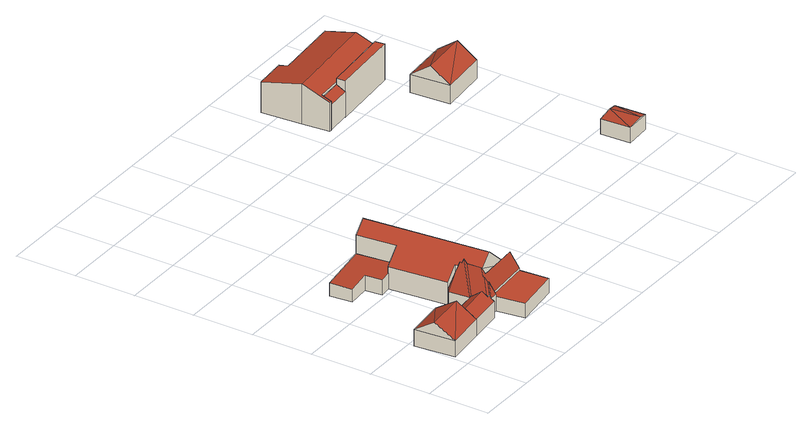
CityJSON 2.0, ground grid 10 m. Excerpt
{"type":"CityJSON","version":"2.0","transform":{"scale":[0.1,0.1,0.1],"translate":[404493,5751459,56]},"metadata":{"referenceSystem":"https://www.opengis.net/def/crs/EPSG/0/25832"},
"CityObjects":{
"building1":{"type":"Building","attributes":{"Gemeindeschluessel":"05515000","Geometrietyp2DReferenz":"3000","function":"31001_2460"},"children":["building1-1","building1-2"]},
"building1-1":{"type":"BuildingPart","attributes":{"roofType":"3100","measuredHeight":4.85},"parents":["building1"],"geometry":[{"type":"Solid","lod":"2","boundaries":[[[[0,1,2,3]],[[4,5,6,7]],[[3,2,5,4]],[[4,8,3]],[[8,9,0]],[[0,3,8]],[[4,7,10,11,9]],[[9,8,4]],[[1,12,13,6,5,2]],[[1,0,14,12]],[[13,15,7,6]],[[12,14,15,13]],[[11,14,0,9]],[[7,15,10]],[[10,15,14,11]]]],"semantics":{"surfaces":[{"type":"WallSurface"},{"type":"RoofSurface"},{"type":"GroundSurface"},{"type":"ClosureSurface"}],"values":[[0,0,0,0,1,1,1,1,2,0,3,3,0,3,3]]}}]},
"building1-2":{"type":"BuildingPart","attributes":{"roofType":"3100","measuredHeight":3.98},"parents":["building1"],"geometry":[{"type":"Solid","lod":"2","boundaries":[[[[16,17,18,19]],[[20,21,17,16]],[[7,6,21,20]],[[22,23,12,14]],[[24,25,23,22]],[[26,27,25,24]],[[28,29,27,26]],[[30,31,29,28]],[[19,18,31,30]],[[24,22,14,11,32,26]],[[7,20,16,19,30,28,26,32]],[[17,21,6,13,12,23,25,27,29,31,18]],[[7,32,10]],[[6,7,15,13]],[[7,10,15]],[[10,32,11]],[[12,13,15,14]],[[15,10,11,14]]]],"semantics":{"surfaces":[{"type":"WallSurface"},{"type":"RoofSurface"},{"type":"GroundSurface"},{"type":"ClosureSurface"}],"values":[[0,0,0,0,0,0,0,0,0,1,1,2,0,3,3,0,3,3]]}}]},
"building2":{"type":"Building","attributes":{"Gemeindeschluessel":"05515000","Geometrietyp2DReferenz":"3000","function":"51009_1611","roofType":"2100","measuredHeight":2.85},"geometry":[{"type":"Solid","lod":"2","boundaries":[[[[33,34,35,36]],[[37,38,34,33]],[[39,40,38,37]],[[41,42,40,39]],[[43,44,42,41]],[[45,46,44,43]],[[47,48,46,45]],[[36,35,48,47]],[[45,43,41,39,37,33,36,47]],[[34,38,40,42,44,46,48,35]]]],"semantics":{"surfaces":[{"type":"WallSurface"},{"type":"RoofSurface"},{"type":"GroundSurface"}],"values":[[0,0,0,0,0,0,0,0,1,2]]}}]},
"building3":{"type":"Building","attributes":{"Gemeindeschluessel":"05515000","Geometrietyp2DReferenz":"3000","function":"51009_1610","roofType":"5000","measuredHeight":7.73},"geometry":[{"type":"Solid","lod":"2","boundaries":[[[[49,50,51,52]],[[53,54,50,49]],[[55,56,54,53]],[[57,58,56,55]],[[59,60,58,57]],[[61,62,60,59]],[[63,64,62,61]],[[65,66,64,63]],[[67,68,66,65]],[[69,70,68,67]],[[71,72,70,69]],[[73,74,72,71]],[[75,76,74,73]],[[77,78,76,75]],[[52,51,78,77]],[[79,80,81,77,75,82]],[[82,75,73,83]],[[84,85,83,73,71,86]],[[86,71,69,87]],[[87,69,67,88]],[[67,65,88]],[[86,87,88,65,63,84]],[[89,85,84,63,61,90]],[[61,59,90]],[[90,59,57,89]],[[83,85,89,57,55,82]],[[82,55,53,79]],[[79,53,49,80]],[[80,49,52,81]],[[52,77,81]],[[50,54,56,58,60,62,64,66,68,70,72,74,76,78,51]]]],"semantics":{"surfaces":[{"type":"WallSurface"},{"type":"RoofSurface"},{"type":"GroundSurface"}],"values":[[0,0,0,0,0,0,0,0,0,0,0,0,0,0,0,1,1,1,1,1,1,1,1,1,1,1,1,1,1,1,2]]}}]},
"building4":{"type":"Building","attributes":{"Gemeindeschluessel":"05515000","Geometrietyp2DReferenz":"3000","function":"31001_2700","roofType":"1000","measuredHeight":2.48},"geometry":[{"type":"Solid","lod":"2","boundaries":[[[[91,64,66,92]],[[93,62,64,91]],[[94,95,62,93]],[[96,97,95,94]],[[92,66,97,96]],[[94,93,91,92,96]],[[64,62,95,97,66]]]],"semantics":{"surfaces":[{"type":"WallSurface"},{"type":"RoofSurface"},{"type":"GroundSurface"}],"values":[[0,0,0,0,0,1,2]]}}]},
"building5":{"type":"Building","attributes":{"Gemeindeschluessel":"05515000","Geometrietyp2DReferenz":"3000","function":"31001_1000","roofType":"5000","measuredHeight":7.49},"address":[{"country":"Germany","locality":"Münster","thoroughfareNumber":"147","thoroughfareName":"Burgwall"}],"geometry":[{"type":"Solid","lod":"2","boundaries":[[[[98,99,44,100]],[[101,102,99,98]],[[103,104,102,101]],[[105,60,104,103]],[[106,58,60,105]],[[107,56,58,106]],[[108,54,56,107]],[[109,50,54,108]],[[110,51,50,109]],[[111,35,51,110]],[[112,48,35,111]],[[113,46,48,112]],[[100,44,46,113]],[[108,107,106,114,115,100,113,112,111,110,109]],[[103,101,98,115,114,105]],[[100,115,98]],[[105,114,106]],[[99,102,104,60,58,56,54,50,51,35,48,46,44]]]],"semantics":{"surfaces":[{"type":"WallSurface"},{"type":"RoofSurface"},{"type":"GroundSurface"}],"values":[[0,0,0,0,0,0,0,0,0,0,0,0,0,1,1,0,0,2]]}}]},
"building6":{"type":"Building","attributes":{"Gemeindeschluessel":"05515000","Geometrietyp2DReferenz":"3000","function":"51009_1610","roofType":"2100","measuredHeight":4.94},"geometry":[{"type":"Solid","lod":"2","boundaries":[[[[116,117,118,119]],[[120,121,117,116]],[[122,123,121,120]],[[119,118,123,122]],[[120,116,119,122]],[[117,121,123,118]]]],"semantics":{"surfaces":[{"type":"WallSurface"},{"type":"RoofSurface"},{"type":"GroundSurface"}],"values":[[0,0,0,0,1,2]]}}]},
"building7":{"type":"Building","attributes":{"Gemeindeschluessel":"05515000","Geometrietyp2DReferenz":"3000","function":"31001_1000"},"address":[{"country":"Germany","locality":"Münster","thoroughfareNumber":"145","thoroughfareName":"Burgwall"}],"children":["building7-1","building7-2"]},
"building7-1":{"type":"BuildingPart","attributes":{"roofType":"1000","measuredHeight":6.05},"parents":["building7"],"geometry":[{"type":"Solid","lod":"2","boundaries":[[[[124,125,126,127,128]],[[129,130,125,124]],[[131,132,133,130,129]],[[129,124,128,131]],[[125,130,133,126]],[[132,131,128,127]],[[126,133,132,127]]]],"semantics":{"surfaces":[{"type":"WallSurface"},{"type":"RoofSurface"},{"type":"GroundSurface"},{"type":"ClosureSurface"}],"values":[[0,0,0,1,2,0,3]]}}]},
"building7-2":{"type":"BuildingPart","attributes":{"roofType":"3100","measuredHeight":6.62},"parents":["building7"],"geometry":[{"type":"Solid","lod":"2","boundaries":[[[[134,135,136,137]],[[138,139,135,134]],[[140,141,139,138]],[[142,143,141,140]],[[144,145,143,142]],[[146,147,145,144]],[[148,149,147,146]],[[150,151,149,148]],[[127,126,151,150]],[[137,136,133,132]],[[148,146,144,142,140,150]],[[138,134,137,132,127,150,140]],[[135,139,141,143,145,147,149,151,126,133,136]],[[126,127,132,133]]]],"semantics":{"surfaces":[{"type":"WallSurface"},{"type":"RoofSurface"},{"type":"GroundSurface"},{"type":"ClosureSurface"}],"values":[[0,0,0,0,0,0,0,0,0,0,1,1,2,3]]}}]},
"building8":{"type":"Building","attributes":{"Gemeindeschluessel":"05515000","Geometrietyp2DReferenz":"3000","function":"31001_1310","roofType":"3100","measuredHeight":2.86},"geometry":[{"type":"Solid","lod":"2","boundaries":[[[[152,153,154,155]],[[156,157,153,152]],[[158,159,157,156]],[[155,154,159,158]],[[152,160,156]],[[158,161,155]],[[160,152,155]],[[155,161,160]],[[156,160,161]],[[161,158,156]],[[153,157,159,154]]]],"semantics":{"surfaces":[{"type":"WallSurface"},{"type":"RoofSurface"},{"type":"GroundSurface"}],"values":[[0,0,0,0,0,0,1,1,1,1,2]]}}]},
"building9":{"type":"Building","attributes":{"Gemeindeschluessel":"05515000","Geometrietyp2DReferenz":"3000","function":"31001_1310","roofType":"3100","measuredHeight":5.31},"geometry":[{"type":"Solid","lod":"2","boundaries":[[[[162,163,164,165]],[[166,167,163,162]],[[168,169,167,166]],[[165,164,169,168]],[[162,170,166]],[[168,171,165]],[[162,165,171]],[[171,170,162]],[[170,171,168]],[[168,166,170]],[[163,167,169,164]]]],"semantics":{"surfaces":[{"type":"WallSurface"},{"type":"RoofSurface"},{"type":"GroundSurface"}],"values":[[0,0,0,0,0,0,1,1,1,1,2]]}}]}
},
"vertices":[
[67,98,36],[67,98,9],[0,91,9],[0,91,36],[6,25,36],[6,25,9],[72,32,9],[72,32,36],[3,58,57],[70,65,57],[71,50,48],[71,51,48],[69,69,9],[71,50,9],[69,69,36],[71,50,36],
[127,45,41],[127,45,9],[129,45,9],[129,45,41],[128,38,36],[128,38,9],[116,73,36],[116,73,9],[122,74,36],[122,74,9],[123,56,49],[123,56,9],[124,47,43],[124,47,9],[129,47,43],[129,47,9],[71,50,49],
[93,205,35],[93,205,10],[111,207,10],[111,207,36],[90,233,35],[90,233,10],[53,230,31],[53,230,10],[50,267,31],[50,267,10],[130,274,38],[130,274,10],[137,210,38],[137,210,10],[111,208,36],[111,208,10],
[142,114,37],[142,114,10],[120,112,10],[120,112,37],[143,110,37],[143,110,10],[147,110,37],[147,110,10],[150,73,37],[150,73,10],[221,78,37],[221,78,10],[223,58,37],[223,58,10],[144,52,37],[144,52,10],[144,46,37],[144,46,10],[129,45,37],[129,45,10],[129,47,37],[129,47,10],[124,47,37],[124,47,10],[122,74,37],[122,74,10],[116,73,37],[116,73,10],[114,106,37],[114,106,10],[129,94,82],[129,97,82],[125,101,69],[131,92,87],[134,89,79],[133,61,67],[136,65,79],[133,58,67],[136,55,59],[136,53,59],[141,62,67],[212,67,67],
[144,52,34],[144,46,34],[223,58,34],[227,10,34],[227,10,10],[150,0,34],[150,0,10],
[201,281,40],[201,281,10],[130,274,68],[216,124,40],[216,124,10],[217,124,39],[217,124,10],[221,78,40],[150,73,68],[147,110,68],[143,110,65],[142,114,65],[120,112,47],[111,207,47],[111,208,47],[137,210,68],[170,74,85],[151,276,85],
[426,525,67],[426,525,18],[427,510,18],[427,510,59],[468,528,67],[468,528,18],[469,513,59],[469,513,18],
[586,523,77],[586,523,17],[584,538,17],[584,538,71],[584,538,77],[469,513,77],[469,513,17],[468,528,77],[468,528,71],[468,528,17],
[427,510,65],[427,510,17],[426,525,17],[426,525,71],[424,510,65],[424,510,17],[420,555,83],[420,555,17],[414,621,68],[414,621,17],[467,625,68],[467,625,17],[468,610,71],[468,610,17],[578,619,71],[578,619,17],[582,569,83],[582,569,17],
[677,140,39],[677,140,14],[674,190,14],[674,190,39],[635,138,39],[635,138,14],[632,187,39],[632,187,14],[663,139,42],[660,189,42],
[579,407,49],[579,407,19],[659,414,19],[659,414,49],[574,472,49],[574,472,19],[654,478,49],[654,478,19],[577,440,72],[657,446,72]
]}
